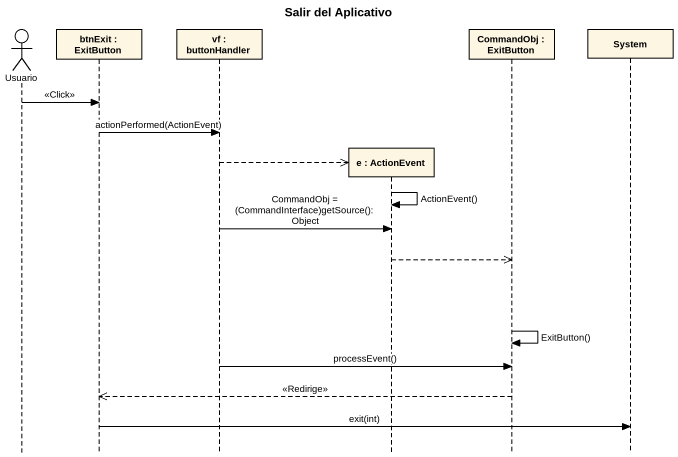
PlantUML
@startuml
title Salir del Aplicativo
hide footbox
actor Usuario
participant "btnExit : ExitButton" as btnExit
participant "vf : buttonHandler" as vf
participant "e : ActionEvent" as e
participant "CommandObj : ExitButton" as CommandObj
participant System

Usuario -> btnExit : <<Click>>
btnExit -> vf : actionPerformed(ActionEvent)
vf -->> e **
e -> e : ActionEvent()
vf -> e : CommandObj = (CommandInterface)getSource(): Object
e -->> CommandObj
CommandObj -> CommandObj : ExitButton()
vf -> CommandObj : processEvent()
CommandObj -->> btnExit : <<Redirige>>
btnExit -> System : exit(int)
@enduml
